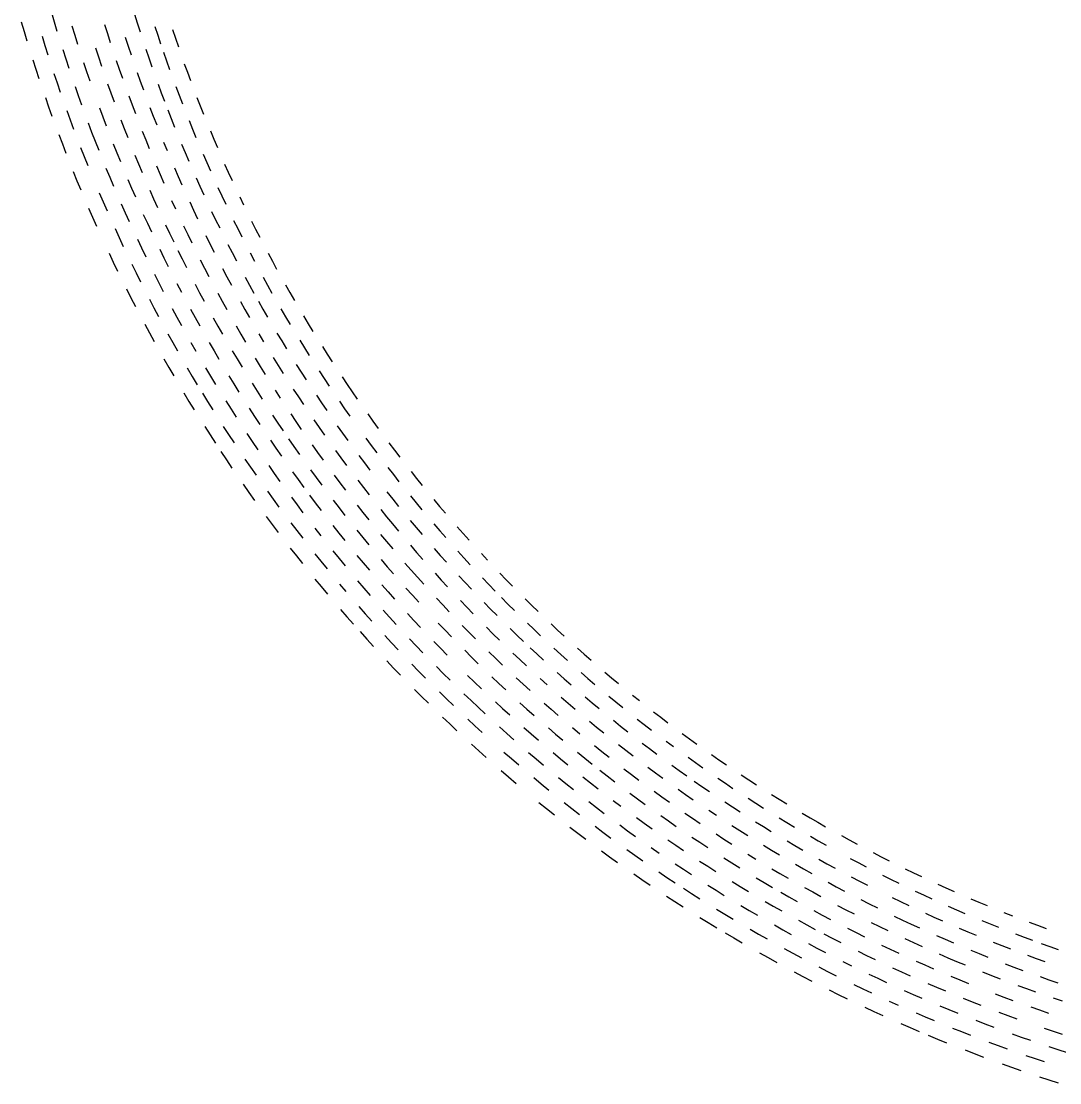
# Model space of a CAD drawing. Header units: metres. Extents: x -298 to 300, y -298 to 299.
# Drawn here: x -286.5 to -90, y -283.9 to -83.1 of the extents above; entities that cross this region are included whole.
import ezdxf

# ---------------------------------------------------------------- set-up
doc = ezdxf.new("R2010")
doc.units = ezdxf.units.M

msp = doc.modelspace()

# ---------------------------------------------------------------- linework, layer by layer
for p, q in [((-280.80096, -81.45344, -692.8203), (-280.28073, -83.21525, -692.8203)), ((-265.0821, -81.79078, -692.8203), (-264.5601, -83.453804, -692.8203)), ((-286.5114, -83.23756, -692.8203), (-285.97986, -85.03535, -692.8203)), ((-280.28073, -83.21525, -692.8203), (-279.7494, -84.97401, -692.8203)), ((-276.91962, -83.999794, -692.8203), (-276.38348, -85.73713, -692.8203)), ((-270.73422, -83.75965, -692.8203), (-270.1997, -85.45814, -692.8203)), ((-264.5601, -83.453804, -692.8203), (-264.02765, -85.11347, -692.8203)), ((-261.21307, -84.09681, -692.8203), (-260.67664, -85.73542, -692.8203)), ((-285.97986, -85.03535, -692.8203), (-285.43698, -86.82975, -692.8203)), ((-282.57852, -85.95011, -692.8203), (-282.03003, -87.72297, -692.8203)), ((-276.38348, -85.73713, -692.8203), (-275.83646, -87.47108, -692.8203)), ((-270.1997, -85.45814, -692.8203), (-269.65457, -87.153206, -692.8203)), ((-266.84146, -86.13224, -692.8203), (-266.29214, -87.80619, -692.8203)), ((-260.67664, -85.73542, -692.8203), (-260.12994, -87.37061, -692.8203)), ((-257.86777, -84.703255, -692.8203), (-257.32764, -86.32081, -692.8203)), ((-257.32764, -86.32081, -692.8203), (-256.7773, -87.934944, -692.8203)), ((-282.03003, -87.72297, -692.8203), (-281.4704, -89.49232, -692.8203)), ((-272.46692, -88.17628, -692.8203), (-271.90463, -89.885506, -692.8203)), ((-266.29214, -87.80619, -692.8203), (-265.73233, -89.4766, -692.8203)), ((-278.65375, -88.48075, -692.8203), (-278.08945, -90.22886, -692.8203)), ((-278.08945, -90.22886, -692.8203), (-277.51416, -91.973366, -692.8203)), ((-271.90463, -89.885506, -692.8203), (-271.33167, -91.59113, -692.8203)), ((-262.93152, -88.422554, -692.8203), (-262.3679, -90.071815, -692.8203)), ((-262.3679, -90.071815, -692.8203), (-261.79395, -91.71754, -692.8203)), ((-259.573, -89.00233, -692.8203), (-259.0058, -90.63047, -692.8203)), ((-284.31747, -90.40809, -692.8203), (-283.7409, -92.19187, -692.8203)), ((-283.7409, -92.19187, -692.8203), (-283.15314, -93.97199, -692.8203)), ((-274.70978, -90.92835, -692.8203), (-274.1302, -92.65162, -692.8203)), ((-268.53238, -90.532814, -692.8203), (-267.95538, -92.21723, -692.8203)), ((-267.95538, -92.21723, -692.8203), (-267.36783, -93.89799, -692.8203)), ((-259.0058, -90.63047, -692.8203), (-258.4284, -92.25501, -692.8203)), ((-255.64638, -91.152596, -692.8203), (-255.06575, -92.75599, -692.8203)), ((-280.31787, -93.02024, -692.8203), (-279.725, -94.778694, -692.8203)), ((-274.1302, -92.65162, -692.8203), (-273.5398, -94.37116, -692.8203)), ((-264.5813, -92.80668, -692.8203), (-263.9901, -94.466225, -692.8203)), ((-255.06575, -92.75599, -692.8203), (-254.47511, -94.35572, -692.8203)), ((-279.725, -94.778694, -692.8203), (-279.12115, -96.53333, -692.8203)), ((-276.3308, -95.45133, -692.8203), (-275.72275, -97.18464, -692.8203)), ((-270.1536, -94.9914, -692.8203), (-269.54858, -96.68592, -692.8203)), ((-263.9901, -94.466225, -692.8203), (-263.38852, -96.12199, -692.8203)), ((-260.61505, -94.99787, -692.8203), (-260.0102, -96.63239, -692.8203)), ((-257.24307, -95.49299, -692.8203), (-256.63516, -97.10633, -692.8203)), ((-281.94412, -97.52088, -692.8203), (-281.32294, -99.28956, -692.8203)), ((-275.72275, -97.18464, -692.8203), (-275.10385, -98.91407, -692.8203)), ((-269.54858, -96.68592, -692.8203), (-268.93292, -98.37653, -692.8203)), ((-266.16113, -97.24821, -692.8203), (-265.54202, -98.91752, -692.8203)), ((-260.0102, -96.63239, -692.8203), (-259.39508, -98.26307, -692.8203)), ((-256.63516, -97.10633, -692.8203), (-256.01715, -98.71577, -692.8203)), ((-253.26369, -97.54377, -692.8203), (-252.64302, -99.13203, -692.8203)), ((-281.32294, -99.28956, -692.8203), (-280.69064, -101.05427, -692.8203)), ((-277.88037, -100.031075, -692.8203), (-277.24356, -101.773964, -692.8203)), ((-271.70392, -99.506996, -692.8203), (-271.07053, -101.2111, -692.8203)), ((-265.54202, -98.91752, -692.8203), (-264.91245, -100.582924, -692.8203)), ((-262.1542, -99.42194, -692.8203), (-261.5215, -101.06602, -692.8203)), ((-258.76978, -99.88984, -692.8203), (-258.13422, -101.51264, -692.8203)), ((-252.64302, -99.13203, -692.8203), (-252.01234, -100.71632, -692.8203)), ((-277.24356, -101.773964, -692.8203), (-276.5958, -103.512825, -692.8203)), ((-273.83353, -102.36103, -692.8203), (-273.18216, -104.07844, -692.8203)), ((-271.07053, -101.2111, -692.8203), (-270.42642, -102.91117, -692.8203)), ((-267.66986, -101.74598, -692.8203), (-267.0225, -103.42466, -692.8203)), ((-261.5215, -101.06602, -692.8203), (-260.87854, -102.70606, -692.8203)), ((-258.13422, -101.51264, -692.8203), (-257.4885, -103.131355, -692.8203)), ((-254.75087, -101.9228, -692.8203), (-254.10268, -103.52027, -692.8203)), ((-273.18216, -104.07844, -692.8203), (-272.52002, -105.791725, -692.8203)), ((-267.0225, -103.42466, -692.8203), (-266.36456, -105.09925, -692.8203)), ((-263.62198, -103.90162, -692.8203), (-262.96115, -105.554756, -692.8203)), ((-254.10268, -103.52027, -692.8203), (-253.44441, -105.113594, -692.8203)), ((-250.72127, -103.87281, -692.8203), (-250.0609, -105.44489, -692.8203)), ((-279.39288, -104.57154, -692.8203), (-278.72745, -106.32398, -692.8203)), ((-278.72745, -106.32398, -692.8203), (-278.05103, -108.07215, -692.8203)), ((-272.52002, -105.791725, -692.8203), (-271.84714, -107.50077, -692.8203)), ((-269.1063, -106.29896, -692.8203), (-268.43027, -107.98655, -692.8203)), ((-262.96115, -105.554756, -692.8203), (-262.28995, -107.20374, -692.8203)), ((-259.56174, -105.97382, -692.8203), (-258.888, -107.60142, -692.8203)), ((-256.16666, -106.35648, -692.8203), (-255.49059, -107.962715, -692.8203)), ((-250.0609, -105.44489, -692.8203), (-249.39067, -107.012764, -692.8203)), ((-275.2676, -106.97813, -692.8203), (-274.58722, -108.704414, -692.8203)), ((-268.43027, -107.98655, -692.8203), (-267.74368, -109.66981, -692.8203)), ((-255.49059, -107.962715, -692.8203), (-254.80443, -109.564644, -692.8203)), ((-252.098, -108.28767, -692.8203), (-251.40987, -109.86826, -692.8203)), ((-274.58722, -108.704414, -692.8203), (-273.896, -110.4264, -692.8203)), ((-265.01727, -108.43574, -692.8203), (-264.32794, -110.09754, -692.8203)), ((-264.32794, -110.09754, -692.8203), (-263.6282, -111.75498, -692.8203)), ((-251.40987, -109.86826, -692.8203), (-250.71187, -111.444496, -692.8203)), ((-248.02074, -110.13566, -692.8203), (-247.32109, -111.69059, -692.8203)), ((-276.66537, -111.55558, -692.8203), (-275.95615, -113.29066, -692.8203)), ((-270.4692, -110.90598, -692.8203), (-269.76425, -112.602, -692.8203)), ((-260.91656, -110.48884, -692.8203), (-260.21445, -112.124794, -692.8203)), ((-260.21445, -112.124794, -692.8203), (-259.50204, -113.756325, -692.8203)), ((-257.5099, -110.8437, -692.8203), (-256.8056, -112.45823, -692.8203)), ((-247.32109, -111.69059, -692.8203), (-246.61171, -113.241035, -692.8203)), ((-275.95615, -113.29066, -692.8203), (-275.23602, -115.02122, -692.8203)), ((-269.76425, -112.602, -692.8203), (-269.04868, -114.293526, -692.8203)), ((-266.3389, -113.02323, -692.8203), (-265.62073, -114.693214, -692.8203)), ((-256.8056, -112.45823, -692.8203), (-256.0912, -114.068306, -692.8203)), ((-253.402, -112.75538, -692.8203), (-252.6858, -114.34406, -692.8203)), ((-252.6858, -114.34406, -692.8203), (-251.95964, -115.92817, -692.8203)), ((-271.75763, -115.56565, -692.8203), (-271.02338, -117.26963, -692.8203)), ((-265.62073, -114.693214, -692.8203), (-264.8921, -116.35865, -692.8203)), ((-262.19757, -115.056465, -692.8203), (-261.4667, -116.700356, -692.8203)), ((-249.28618, -114.583595, -692.8203), (-248.55858, -116.14634, -692.8203)), ((-248.55858, -116.14634, -692.8203), (-247.82118, -117.704475, -692.8203)), ((-245.1638, -116.32844, -692.8203), (-244.42537, -117.86518, -692.8203)), ((-271.02338, -117.26963, -692.8203), (-270.27847, -118.96894, -692.8203)), ((-267.5857, -117.66291, -692.8203), (-266.83838, -119.34058, -692.8203)), ((-261.4667, -116.700356, -692.8203), (-260.72556, -118.33961, -692.8203)), ((-258.0466, -117.005684, -692.8203), (-257.30362, -118.62345, -692.8203)), ((-254.63213, -117.27479, -692.8203), (-253.88753, -118.87107, -692.8203)), ((-273.7633, -118.468575, -692.8203), (-273.01074, -120.18522, -692.8203)), ((-273.01074, -120.18522, -692.8203), (-272.2474, -121.89707, -692.8203)), ((-266.83838, -119.34058, -692.8203), (-266.08054, -121.01356, -692.8203)), ((-263.40353, -119.675545, -692.8203), (-262.64368, -121.32691, -692.8203)), ((-253.88753, -118.87107, -692.8203), (-253.13289, -120.46262, -692.8203)), ((-250.47755, -119.08253, -692.8203), (-249.7217, -120.652626, -692.8203)), ((-268.75668, -122.35334, -692.8203), (-267.9799, -124.038246, -692.8203)), ((-262.64368, -121.32691, -692.8203), (-261.87344, -122.97343, -692.8203)), ((-259.21246, -121.60395, -692.8203), (-258.44058, -123.22889, -692.8203)), ((-255.78725, -121.844734, -692.8203), (-255.01393, -123.44813, -692.8203)), ((-249.7217, -120.652626, -692.8203), (-248.95595, -122.21793, -692.8203)), ((-246.31715, -120.80659, -692.8203), (-245.55055, -122.3505, -692.8203)), ((-245.55055, -122.3505, -692.8203), (-244.77425, -123.889534, -692.8203)), ((-242.91957, -120.92463, -692.8203), (-242.1523, -122.44715, -692.8203)), ((-242.1523, -122.44715, -692.8203), (-241.37547, -123.96482, -692.8203)), ((-267.9799, -124.038246, -692.8203), (-267.19254, -125.71827, -692.8203)), ((-264.53342, -124.34495, -692.8203), (-263.7442, -126.00327, -692.8203)), ((-258.44058, -123.22889, -692.8203), (-257.6585, -124.848946, -692.8203)), ((-255.01393, -123.44813, -692.8203), (-254.23055, -125.04664, -692.8203)), ((-251.59377, -123.631294, -692.8203), (-250.80934, -125.20826, -692.8203)), ((-263.7442, -126.00327, -692.8203), (-262.9446, -127.65656, -692.8203)), ((-260.30206, -126.25175, -692.8203), (-259.50098, -127.88343, -692.8203)), ((-256.86627, -126.464, -692.8203), (-256.06393, -128.07408, -692.8203)), ((-250.80934, -125.20826, -692.8203), (-250.015, -126.78028, -692.8203)), ((-247.39516, -125.3339, -692.8203), (-246.60011, -126.88444, -692.8203)), ((-269.89313, -127.0033, -692.8203), (-269.08704, -128.69539, -692.8203)), ((-259.50098, -127.88343, -692.8203), (-258.68967, -129.51003, -692.8203)), ((-256.06393, -128.07408, -692.8203), (-255.25148, -129.67903, -692.8203)), ((-252.6338, -128.22865, -692.8203), (-251.82045, -129.81209, -692.8203)), ((-246.60011, -126.88444, -692.8203), (-245.79533, -128.42995, -692.8203)), ((-243.19276, -126.95277, -692.8203), (-242.38768, -128.47685, -692.8203)), ((-239.79335, -126.9853, -692.8203), (-238.98811, -128.48802, -692.8203)), ((-238.98811, -128.48802, -692.8203), (-238.17345, -129.98561, -692.8203)), ((-269.08704, -128.69539, -692.8203), (-268.27036, -130.38234, -692.8203)), ((-265.58624, -129.06319, -692.8203), (-264.76736, -130.72798, -692.8203)), ((-251.82045, -129.81209, -692.8203), (-250.99718, -131.3903, -692.8203)), ((-248.3968, -129.90913, -692.8203), (-247.57301, -131.46584, -692.8203)), ((-264.76736, -130.72798, -692.8203), (-263.93808, -132.38762, -692.8203)), ((-261.31433, -130.94795, -692.8203), (-260.48373, -132.58583, -692.8203)), ((-247.57301, -131.46584, -692.8203), (-246.73946, -133.01735, -692.8203)), ((-244.15678, -131.5056, -692.8203), (-243.32307, -133.0356, -692.8203)), ((-240.7488, -131.50963, -692.8203), (-239.91512, -133.0182, -692.8203)), ((-266.6053, -133.74062, -692.8203), (-265.75696, -135.41182, -692.8203)), ((-260.48373, -132.58583, -692.8203), (-259.64285, -134.21846, -692.8203)), ((-257.03647, -132.74767, -692.8203), (-256.19464, -134.35863, -692.8203)), ((-253.59648, -132.87349, -692.8203), (-252.75392, -134.46278, -692.8203)), ((-252.75392, -134.46278, -692.8203), (-251.90147, -136.04677, -692.8203)), ((-243.32307, -133.0356, -692.8203), (-242.47975, -134.56032, -692.8203)), ((-239.91512, -133.0182, -692.8203), (-239.07204, -134.5215, -692.8203)), ((-236.516, -132.96529, -692.8203), (-235.6733, -134.44722, -692.8203)), ((-235.6733, -134.44722, -692.8203), (-234.82127, -135.92378, -692.8203)), ((-265.75696, -135.41182, -692.8203), (-264.8982, -137.07765, -692.8203)), ((-262.24832, -135.691, -692.8203), (-261.3879, -137.33461, -692.8203)), ((-249.32103, -134.53108, -692.8203), (-248.46819, -136.09346, -692.8203)), ((-248.46819, -136.09346, -692.8203), (-247.60555, -137.65047, -692.8203)), ((-245.04323, -136.10442, -692.8203), (-244.18062, -137.63988, -692.8203)), ((-241.62688, -136.07973, -692.8203), (-240.76448, -137.5937, -692.8203)), ((-261.3879, -137.33461, -692.8203), (-260.5172, -138.97282, -692.8203)), ((-257.93048, -137.46767, -692.8203), (-257.059, -139.08412, -692.8203)), ((-254.48079, -137.56447, -692.8203), (-253.60881, -139.1592, -692.8203)), ((-244.18062, -137.63988, -692.8203), (-243.30836, -139.16988, -692.8203)), ((-240.76448, -137.5937, -692.8203), (-239.89262, -139.10219, -692.8203)), ((-237.35753, -137.51204, -692.8203), (-236.48625, -138.99913, -692.8203)), ((-263.14932, -140.39293, -692.8203), (-262.25928, -142.04222, -692.8203)), ((-257.059, -139.08412, -692.8203), (-256.17743, -140.69502, -692.8203)), ((-253.60881, -139.1592, -692.8203), (-252.72682, -140.74843, -692.8203)), ((-250.16676, -139.19847, -692.8203), (-249.28462, -140.76607, -692.8203)), ((-236.48625, -138.99913, -692.8203), (-235.60567, -140.4807, -692.8203)), ((-233.08955, -138.86073, -692.8203), (-232.20992, -140.32094, -692.8203)), ((-232.20992, -140.32094, -692.8203), (-231.32112, -141.77559, -692.8203)), ((-262.25928, -142.04222, -692.8203), (-261.35895, -143.68587, -692.8203)), ((-258.74506, -142.23256, -692.8203), (-257.84366, -143.85399, -692.8203)), ((-249.28462, -140.76607, -692.8203), (-248.39262, -142.32802, -692.8203)), ((-245.85109, -140.748, -692.8203), (-244.9593, -142.28838, -692.8203)), ((-244.9593, -142.28838, -692.8203), (-244.05785, -143.82314, -692.8203)), ((-241.53517, -142.21321, -692.8203), (-240.6343, -143.72646, -692.8203)), ((-238.12056, -142.10262, -692.8203), (-237.22044, -143.59438, -692.8203)), ((-257.84366, -143.85399, -692.8203), (-256.9321, -145.46971, -692.8203)), ((-254.38399, -143.90004, -692.8203), (-253.47224, -145.494, -692.8203)), ((-250.933, -143.91005, -692.8203), (-250.02126, -145.48233, -692.8203)), ((-237.22044, -143.59438, -692.8203), (-236.31099, -145.08044, -692.8203)), ((-233.81667, -143.42708, -692.8203), (-232.90831, -144.89174, -692.8203)), ((-250.02126, -145.48233, -692.8203), (-249.09966, -147.04881, -692.8203)), ((-246.57936, -145.43501, -692.8203), (-245.6581, -146.97987, -692.8203)), ((-232.90831, -144.89174, -692.8203), (-231.9908, -146.35065, -692.8203)), ((-229.51619, -144.66795, -692.8203), (-228.60017, -146.10555, -692.8203)), ((-228.60017, -146.10555, -692.8203), (-227.67513, -147.53734, -692.8203)), ((-259.52737, -146.95601, -692.8203), (-258.59625, -148.58237, -692.8203)), ((-245.6581, -146.97987, -692.8203), (-244.72719, -148.51889, -692.8203)), ((-242.22615, -146.87547, -692.8203), (-241.29597, -148.39291, -692.8203)), ((-241.29597, -148.39291, -692.8203), (-240.35631, -149.90446, -692.8203)), ((-238.8041, -146.73573, -692.8203), (-237.8749, -148.23166, -692.8203)), ((-237.8749, -148.23166, -692.8203), (-236.9363, -149.7217, -692.8203)), ((-234.46419, -148.03523, -692.8203), (-233.52687, -149.50383, -692.8203)), ((-258.59625, -148.58237, -692.8203), (-257.65494, -150.2028, -692.8203)), ((-255.07866, -148.68378, -692.8203), (-254.13686, -150.28197, -692.8203)), ((-254.13686, -150.28197, -692.8203), (-253.18501, -151.8742, -692.8203)), ((-251.61879, -148.66455, -692.8203), (-250.67714, -150.24101, -692.8203)), ((-250.67714, -150.24101, -692.8203), (-249.72566, -151.8115, -692.8203)), ((-247.22707, -150.16423, -692.8203), (-246.27611, -151.71304, -692.8203)), ((-233.52687, -149.50383, -692.8203), (-232.5804, -150.9665, -692.8203)), ((-230.12843, -149.25099, -692.8203), (-229.18361, -150.6923, -692.8203)), ((-225.79823, -150.38332, -692.8203), (-224.84639, -151.79736, -692.8203)), ((-246.27611, -151.71304, -692.8203), (-245.31544, -153.25581, -692.8203)), ((-242.8365, -151.5792, -692.8203), (-241.87679, -153.10036, -692.8203)), ((-229.18361, -150.6923, -692.8203), (-228.22975, -152.12764, -692.8203)), ((-224.84639, -151.79736, -692.8203), (-223.8857, -153.2054, -692.8203)), ((-255.74184, -153.42575, -692.8203), (-254.77019, -155.02812, -692.8203)), ((-252.22322, -153.46043, -692.8203), (-251.25148, -155.04054, -692.8203)), ((-241.87679, -153.10036, -692.8203), (-240.90755, -154.61543, -692.8203)), ((-238.44856, -152.90968, -692.8203), (-237.4806, -154.40321, -692.8203)), ((-235.03114, -152.68393, -692.8203), (-234.06465, -154.15598, -692.8203)), ((-234.06465, -154.15598, -692.8203), (-233.08894, -155.62192, -692.8203)), ((-230.65999, -153.87384, -692.8203), (-229.68617, -155.31837, -692.8203)), ((-223.8857, -153.2054, -692.8203), (-222.91621, -154.60736, -692.8203)), ((-254.77019, -155.02812, -692.8203), (-253.78847, -156.62433, -692.8203)), ((-251.25148, -155.04054, -692.8203), (-250.26982, -156.61452, -692.8203)), ((-247.7932, -154.93433, -692.8203), (-246.8123, -156.48657, -692.8203)), ((-246.8123, -156.48657, -692.8203), (-245.82167, -158.03258, -692.8203)), ((-243.36525, -156.32306, -692.8203), (-242.37575, -157.84743, -692.8203)), ((-229.68617, -155.31837, -692.8203), (-228.70326, -156.75674, -692.8203)), ((-226.29515, -154.98015, -692.8203), (-225.31447, -156.39722, -692.8203)), ((-225.31447, -156.39722, -692.8203), (-224.3249, -157.80804, -692.8203)), ((-242.37575, -157.84743, -692.8203), (-241.37666, -159.36551, -692.8203)), ((-238.94063, -157.62712, -692.8203), (-237.94301, -159.12363, -692.8203)), ((-235.51662, -157.37184, -692.8203), (-234.5207, -158.84682, -692.8203)), ((-231.11006, -158.53519, -692.8203), (-230.10695, -159.98242, -692.8203)), ((-220.95094, -157.3928, -692.8203), (-219.95525, -158.7762, -692.8203)), ((-251.79506, -159.79803, -692.8203), (-250.78346, -161.37543, -692.8203)), ((-248.27702, -159.74374, -692.8203), (-247.26591, -161.2989, -692.8203)), ((-237.94301, -159.12363, -692.8203), (-236.93605, -160.6138, -692.8203)), ((-234.5207, -158.84682, -692.8203), (-233.51558, -160.31549, -692.8203)), ((-230.10695, -159.98242, -692.8203), (-229.09477, -161.42331, -692.8203)), ((-226.71053, -159.61478, -692.8203), (-225.7007, -161.03432, -692.8203)), ((-219.95525, -158.7762, -692.8203), (-218.95088, -160.15329, -692.8203)), ((-250.78346, -161.37543, -692.8203), (-249.76198, -162.94641, -692.8203)), ((-247.26591, -161.2989, -692.8203), (-246.24507, -162.84764, -692.8203)), ((-243.81142, -161.10574, -692.8203), (-242.79189, -162.63278, -692.8203)), ((-239.35005, -162.38264, -692.8203), (-238.32259, -163.8816, -692.8203)), ((-235.91975, -162.09763, -692.8203), (-234.89412, -163.57501, -692.8203)), ((-225.7007, -161.03432, -692.8203), (-224.68202, -162.44748, -692.8203)), ((-221.30336, -162.00284, -692.8203), (-220.2787, -163.3883, -692.8203)), ((-248.73067, -164.51091, -692.8203), (-247.68956, -166.0689, -692.8203)), ((-242.79189, -162.63278, -692.8203), (-241.76277, -164.15335, -692.8203)), ((-238.32259, -163.8816, -692.8203), (-237.28572, -165.37405, -692.8203)), ((-234.89412, -163.57501, -692.8203), (-233.8593, -165.0459, -692.8203)), ((-231.4777, -163.23369, -692.8203), (-230.44508, -164.68312, -692.8203)), ((-227.04338, -164.28584, -692.8203), (-226.00429, -165.70734, -692.8203)), ((-220.2787, -163.3883, -692.8203), (-219.24538, -164.7673, -692.8203)), ((-216.9163, -162.88837, -692.8203), (-215.88618, -164.24623, -692.8203)), ((-215.88618, -164.24623, -692.8203), (-214.84755, -165.5976, -692.8203)), ((-247.68956, -166.0689, -692.8203), (-246.63866, -167.62029, -692.8203)), ((-244.17433, -165.92569, -692.8203), (-243.12453, -167.45486, -692.8203)), ((-230.44508, -164.68312, -692.8203), (-229.4034, -166.126, -692.8203)), ((-226.00429, -165.70734, -692.8203), (-224.95625, -167.12228, -692.8203)), ((-222.61818, -165.25441, -692.8203), (-221.57307, -166.64806, -692.8203)), ((-243.12453, -167.45486, -692.8203), (-242.06514, -168.9774, -692.8203)), ((-239.67604, -167.17491, -692.8203), (-238.61845, -168.6758, -692.8203)), ((-235.18404, -168.33919, -692.8203), (-234.11928, -169.81178, -692.8203)), ((-231.76204, -167.96799, -692.8203), (-230.69966, -169.41908, -692.8203)), ((-221.57307, -166.64806, -692.8203), (-220.51924, -168.03511, -692.8203)), ((-217.15285, -167.50566, -692.8203), (-216.09377, -168.86488, -692.8203)), ((-212.74501, -168.28055, -692.8203), (-211.68114, -169.61205, -692.8203)), ((-238.61845, -168.6758, -692.8203), (-237.55153, -170.16997, -692.8203)), ((-234.11928, -169.81178, -692.8203), (-233.0453, -171.27765, -692.8203)), ((-230.69966, -169.41908, -692.8203), (-229.62825, -170.86343, -692.8203)), ((-227.29292, -168.99196, -692.8203), (-226.22426, -170.41492, -692.8203)), ((-226.22426, -170.41492, -692.8203), (-225.14668, -171.83112, -692.8203)), ((-222.83366, -169.93224, -692.8203), (-221.75917, -171.32712, -692.8203)), ((-216.09377, -168.86488, -692.8203), (-215.02614, -170.21744, -692.8203)), ((-211.68114, -169.61205, -692.8203), (-210.60896, -170.93681, -692.8203)), ((-244.50783, -170.70308, -692.8203), (-243.4279, -172.23434, -692.8203)), ((-243.4279, -172.23434, -692.8203), (-242.33842, -173.75879, -692.8203)), ((-239.91777, -172.00232, -692.8203), (-238.82991, -173.50458, -692.8203)), ((-221.75917, -171.32712, -692.8203), (-220.67598, -172.71521, -692.8203)), ((-217.30586, -172.15607, -692.8203), (-216.21754, -173.51616, -692.8203)), ((-238.82991, -173.50458, -692.8203), (-237.73262, -174.99995, -692.8203)), ((-235.38957, -173.138, -692.8203), (-234.2947, -174.61176, -692.8203)), ((-234.2947, -174.61176, -692.8203), (-233.19057, -176.0786, -692.8203)), ((-231.96214, -172.73671, -692.8203), (-230.86986, -174.18892, -692.8203)), ((-230.86986, -174.18892, -692.8203), (-229.76845, -175.63423, -692.8203)), ((-227.45827, -173.7318, -692.8203), (-226.35985, -175.15565, -692.8203)), ((-222.96498, -174.64304, -692.8203), (-221.86092, -176.03862, -692.8203)), ((-216.21754, -173.51616, -692.8203), (-215.12074, -174.86935, -692.8203)), ((-212.86555, -172.9022, -692.8203), (-211.77269, -174.23434, -692.8203)), ((-211.77269, -174.23434, -692.8203), (-210.67146, -175.55957, -692.8203)), ((-208.43974, -173.56598, -692.8203), (-207.34279, -174.87027, -692.8203)), ((-226.35985, -175.15565, -692.8203), (-225.25252, -176.57257, -692.8203)), ((-221.86092, -176.03862, -692.8203), (-220.74812, -177.42723, -692.8203)), ((-218.48357, -175.47083, -692.8203), (-217.3744, -176.83821, -692.8203)), ((-207.34279, -174.87027, -692.8203), (-206.23769, -176.16762, -692.8203)), ((-240.13084, -176.78693, -692.8203), (-239.01283, -178.29051, -692.8203)), ((-239.01283, -178.29051, -692.8203), (-237.88545, -179.78703, -692.8203)), ((-235.51003, -177.96983, -692.8203), (-234.38481, -179.44421, -692.8203)), ((-227.53862, -178.5039, -692.8203), (-226.41023, -179.92816, -692.8203)), ((-217.3744, -176.83821, -692.8203), (-216.25673, -178.1986, -692.8203)), ((-216.25673, -178.1986, -692.8203), (-215.13051, -179.55193, -692.8203)), ((-212.90175, -177.55489, -692.8203), (-211.77968, -178.88713, -692.8203)), ((-208.44423, -178.1891, -692.8203), (-207.31825, -179.49329, -692.8203)), ((-234.38481, -179.44421, -692.8203), (-233.25038, -180.9115, -692.8203)), ((-230.95482, -178.99127, -692.8203), (-229.82329, -180.43698, -692.8203)), ((-226.41023, -179.92816, -692.8203), (-225.2729, -181.34526, -692.8203)), ((-223.01125, -179.38539, -692.8203), (-221.87743, -180.78113, -692.8203)), ((-218.49654, -180.1833, -692.8203), (-217.3578, -181.55064, -692.8203)), ((-211.77968, -178.88713, -692.8203), (-210.64925, -180.21227, -692.8203)), ((-207.31825, -179.49329, -692.8203), (-206.18416, -180.79037, -692.8203)), ((-204.00319, -178.74133, -692.8203), (-202.87389, -180.01758, -692.8203)), ((-202.87389, -180.01758, -692.8203), (-201.73659, -181.2867, -692.8203)), ((-221.87743, -180.78113, -692.8203), (-220.73488, -182.16974, -692.8203)), ((-217.3578, -181.55064, -692.8203), (-216.21053, -182.91081, -692.8203)), ((-212.85274, -182.23715, -692.8203), (-211.70125, -183.56895, -692.8203)), ((-235.60255, -182.7586, -692.8203), (-234.44719, -184.23357, -692.8203)), ((-234.44719, -184.23357, -692.8203), (-233.28258, -185.70122, -692.8203)), ((-230.95393, -183.82448, -692.8203), (-229.79207, -185.27007, -692.8203)), ((-227.53313, -183.30692, -692.8203), (-226.37459, -184.73099, -692.8203)), ((-222.97173, -184.15788, -692.8203), (-221.80794, -185.55327, -692.8203)), ((-211.70125, -183.56895, -692.8203), (-210.54146, -184.8935, -692.8203)), ((-208.36357, -182.8411, -692.8203), (-207.20839, -184.14465, -692.8203)), ((-207.20839, -184.14465, -692.8203), (-206.04509, -185.44093, -692.8203)), ((-203.89162, -183.36299, -692.8203), (-202.73329, -184.63843, -692.8203)), ((-202.73329, -184.63843, -692.8203), (-201.56697, -185.90652, -692.8203)), ((-199.43822, -183.80334, -692.8203), (-198.27724, -185.05077, -692.8203)), ((-229.79207, -185.27007, -692.8203), (-228.62114, -186.7083, -692.8203)), ((-226.37459, -184.73099, -692.8203), (-225.2071, -186.14777, -692.8203)), ((-221.80794, -185.55327, -692.8203), (-220.63545, -186.94131, -692.8203)), ((-218.42372, -184.92522, -692.8203), (-217.25526, -186.29198, -692.8203)), ((-217.25526, -186.29198, -692.8203), (-216.0782, -187.65137, -692.8203)), ((-213.89049, -185.60931, -692.8203), (-212.71782, -186.94757, -692.8203)), ((-230.9258, -188.61438, -692.8203), (-229.73378, -190.05978, -692.8203)), ((-212.71782, -186.94757, -692.8203), (-211.53676, -188.2784, -692.8203)), ((-211.53676, -188.2784, -692.8203), (-210.34743, -189.60179, -692.8203)), ((-208.19704, -187.52052, -692.8203), (-207.01247, -188.82292, -692.8203)), ((-203.69417, -188.01138, -692.8203), (-202.50667, -189.28545, -692.8203)), ((-199.21065, -188.42062, -692.8203), (-198.02068, -189.6665, -692.8203)), ((-195.9319, -187.52354, -692.8203), (-194.74767, -188.74883, -692.8203)), ((-229.73378, -190.05978, -692.8203), (-228.53273, -191.49763, -692.8203)), ((-226.25233, -189.56253, -692.8203), (-225.05452, -190.97841, -692.8203)), ((-222.84566, -188.95912, -692.8203), (-221.65175, -190.35358, -692.8203)), ((-221.65175, -190.35358, -692.8203), (-220.44911, -191.74051, -692.8203)), ((-218.26442, -189.6951, -692.8203), (-217.066, -191.06075, -692.8203)), ((-213.69868, -190.34778, -692.8203), (-212.49626, -191.68471, -692.8203)), ((-207.01247, -188.82292, -692.8203), (-205.81981, -190.11784, -692.8203)), ((-202.50667, -189.28545, -692.8203), (-201.31123, -190.55202, -692.8203)), ((-198.02068, -189.6665, -692.8203), (-196.82292, -190.90485, -692.8203)), ((-194.74767, -188.74883, -692.8203), (-193.55574, -189.96661, -692.8203)), ((-217.066, -191.06075, -692.8203), (-215.85902, -192.41882, -692.8203)), ((-212.49626, -191.68471, -692.8203), (-211.28548, -193.01404, -692.8203)), ((-207.9439, -192.22597, -692.8203), (-206.72981, -193.52664, -692.8203)), ((-203.41023, -192.68503, -692.8203), (-202.19337, -193.9572, -692.8203)), ((-195.61745, -192.13564, -692.8203), (-194.40425, -193.35881, -692.8203)), ((-191.14915, -192.37958, -692.8203), (-189.93456, -193.57466, -692.8203)), ((-226.10359, -194.35054, -692.8203), (-224.87569, -195.76546, -692.8203)), ((-222.63243, -193.7874, -692.8203), (-221.40822, -195.1804, -692.8203)), ((-218.01784, -194.49153, -692.8203), (-216.78929, -195.85551, -692.8203)), ((-206.72981, -193.52664, -692.8203), (-205.50764, -194.81967, -692.8203)), ((-202.19337, -193.9572, -692.8203), (-200.96858, -195.22168, -692.8203)), ((-198.89656, -193.06245, -692.8203), (-197.67747, -194.30624, -692.8203)), ((-197.67747, -194.30624, -692.8203), (-196.4506, -195.54231, -692.8203)), ((-194.40425, -193.35881, -692.8203), (-193.1834, -194.57433, -692.8203)), ((-189.93456, -193.57466, -692.8203), (-188.71248, -194.76205, -692.8203)), ((-224.87569, -195.76546, -692.8203), (-223.63887, -197.17264, -692.8203)), ((-221.40822, -195.1804, -692.8203), (-220.17531, -196.56569, -692.8203)), ((-216.78929, -195.85551, -692.8203), (-215.55223, -197.21172, -692.8203)), ((-213.41963, -195.11205, -692.8203), (-212.18733, -196.4471, -692.8203)), ((-212.18733, -196.4471, -692.8203), (-210.94667, -197.77437, -692.8203)), ((-222.39326, -198.57199, -692.8203), (-221.13893, -199.96349, -692.8203)), ((-207.60347, -196.95592, -692.8203), (-206.35973, -198.25435, -692.8203)), ((-206.35973, -198.25435, -692.8203), (-205.10786, -199.5449, -692.8203)), ((-203.03902, -197.3825, -692.8203), (-201.79274, -198.65222, -692.8203)), ((-201.79274, -198.65222, -692.8203), (-200.53847, -199.91406, -692.8203)), ((-198.49538, -197.7274, -692.8203), (-197.247, -198.96855, -692.8203)), ((-193.97374, -197.99118, -692.8203), (-192.72383, -199.20389, -692.8203)), ((-190.71898, -196.98221, -692.8203), (-189.47548, -198.17447, -692.8203)), ((-189.47548, -198.17447, -692.8203), (-188.22456, -199.35887, -692.8203)), ((-186.24611, -197.1137, -692.8203), (-185.0019, -198.27783, -692.8203)), ((-185.0019, -198.27783, -692.8203), (-183.75044, -199.4341, -692.8203)), ((-221.13893, -199.96349, -692.8203), (-219.87587, -201.34705, -692.8203)), ((-217.68346, -199.31282, -692.8203), (-216.4247, -200.67456, -692.8203)), ((-216.4247, -200.67456, -692.8203), (-215.15736, -202.02837, -692.8203)), ((-213.05269, -199.90065, -692.8203), (-211.79033, -201.23328, -692.8203)), ((-208.4405, -200.40532, -692.8203), (-207.17506, -201.70894, -692.8203)), ((-197.247, -198.96855, -692.8203), (-195.99086, -200.2018, -692.8203)), ((-192.72383, -199.20389, -692.8203), (-191.46638, -200.40869, -692.8203)), ((-211.79033, -201.23328, -692.8203), (-210.51964, -202.55792, -692.8203)), ((-207.17506, -201.70894, -692.8203), (-205.9015, -203.00455, -692.8203)), ((-202.57997, -202.1023, -692.8203), (-201.30403, -203.369, -692.8203)), ((-198.00636, -202.41397, -692.8203), (-196.72859, -203.6519, -692.8203)), ((-193.45555, -202.64447, -692.8203), (-192.17647, -203.85379, -692.8203)), ((-190.20134, -201.60556, -692.8203), (-188.92885, -202.79446, -692.8203)), ((-185.70052, -201.70395, -692.8203), (-184.4275, -202.86453, -692.8203)), ((-181.22585, -201.7229, -692.8203), (-179.95284, -202.85535, -692.8203)), ((-217.32387, -204.0902, -692.8203), (-216.03499, -205.44966, -692.8203)), ((-212.5974, -204.71191, -692.8203), (-211.30482, -206.04153, -692.8203)), ((-201.30403, -203.369, -692.8203), (-200.02019, -204.62767, -692.8203)), ((-196.72859, -203.6519, -692.8203), (-195.44307, -204.88179, -692.8203)), ((-192.17647, -203.85379, -692.8203), (-190.88979, -205.05504, -692.8203)), ((-188.92885, -202.79446, -692.8203), (-187.64894, -203.97531, -692.8203)), ((-184.4275, -202.86453, -692.8203), (-183.1473, -204.01709, -692.8203)), ((-179.95284, -202.85535, -692.8203), (-178.67278, -203.97975, -692.8203)), ((-216.03499, -205.44966, -692.8203), (-214.73763, -206.80098, -692.8203)), ((-211.30482, -206.04153, -692.8203), (-210.00398, -207.363, -692.8203)), ((-207.95345, -205.18309, -692.8203), (-206.65804, -206.48352, -692.8203)), ((-206.65804, -206.48352, -692.8203), (-205.3545, -207.77574, -692.8203)), ((-185.06697, -206.31273, -692.8203), (-183.76509, -207.46922, -692.8203)), ((-180.5652, -206.29788, -692.8203), (-179.2635, -207.42607, -692.8203)), ((-176.0916, -206.2043, -692.8203), (-174.7906, -207.30435, -692.8203)), ((-202.03236, -206.84294, -692.8203), (-200.7267, -208.1061, -692.8203)), ((-200.7267, -208.1061, -692.8203), (-199.4131, -209.36101, -692.8203)), ((-197.42894, -207.12064, -692.8203), (-196.12163, -208.35483, -692.8203)), ((-196.12163, -208.35483, -692.8203), (-194.80663, -209.58076, -692.8203)), ((-192.84908, -207.31715, -692.8203), (-191.54063, -208.52254, -692.8203)), ((-191.54063, -208.52254, -692.8203), (-190.22469, -209.71968, -692.8203)), ((-188.29399, -207.43314, -692.8203), (-186.98497, -208.60988, -692.8203)), ((-183.76509, -207.46922, -692.8203), (-182.45595, -208.6175, -692.8203)), ((-179.2635, -207.42607, -692.8203), (-177.95476, -208.54602, -692.8203)), ((-174.7906, -207.30435, -692.8203), (-173.48274, -208.39618, -692.8203)), ((-212.11757, -209.47903, -692.8203), (-210.795, -210.80562, -692.8203)), ((-210.795, -210.80562, -692.8203), (-209.46413, -212.12387, -692.8203)), ((-207.37749, -209.98126, -692.8203), (-206.05196, -211.27795, -692.8203)), ((-202.72328, -210.33551, -692.8203), (-201.39565, -211.60292, -692.8203)), ((-175.3163, -210.76115, -692.8203), (-173.98674, -211.8562, -692.8203)), ((-170.84657, -210.55508, -692.8203), (-169.51839, -211.62204, -692.8203)), ((-206.05196, -211.27795, -692.8203), (-204.71837, -212.56625, -692.8203)), ((-201.39565, -211.60292, -692.8203), (-200.0601, -212.86195, -692.8203)), ((-196.76253, -211.8459, -692.8203), (-195.42555, -213.07578, -692.8203)), ((-192.15364, -212.00772, -692.8203), (-190.81581, -213.20862, -692.8203)), ((-187.57039, -212.08899, -692.8203), (-186.23213, -213.26108, -692.8203)), ((-184.34492, -210.93855, -692.8203), (-183.01399, -212.09038, -692.8203)), ((-183.01399, -212.09038, -692.8203), (-181.67586, -213.23383, -692.8203)), ((-179.81618, -210.8892, -692.8203), (-178.48567, -212.01256, -692.8203)), ((-178.48567, -212.01256, -692.8203), (-177.14815, -213.12752, -692.8203)), ((-173.98674, -211.8562, -692.8203), (-172.65031, -212.94289, -692.8203)), ((-206.77773, -214.73512, -692.8203), (-205.42229, -216.02802, -692.8203)), ((-200.0601, -212.86195, -692.8203), (-198.71669, -214.11253, -692.8203)), ((-195.42555, -213.07578, -692.8203), (-194.08095, -214.29724, -692.8203)), ((-190.81581, -213.20862, -692.8203), (-189.47047, -214.4011, -692.8203)), ((-186.23213, -213.26108, -692.8203), (-184.88658, -214.42471, -692.8203)), ((-166.84212, -213.7308, -692.8203), (-165.49413, -214.77249, -692.8203)), ((-165.49413, -214.77249, -692.8203), (-164.1396, -215.80571, -692.8203)), ((-205.42229, -216.02802, -692.8203), (-204.05873, -217.31235, -692.8203)), ((-202.02705, -215.1176, -692.8203), (-200.66942, -216.38051, -692.8203)), ((-200.66942, -216.38051, -692.8203), (-199.30391, -217.63486, -692.8203)), ((-196.00648, -216.58826, -692.8203), (-194.63979, -217.81328, -692.8203)), ((-191.36882, -216.71465, -692.8203), (-190.00145, -217.9105, -692.8203)), ((-186.75746, -216.7605, -692.8203), (-185.38991, -217.92737, -692.8203)), ((-182.17372, -216.72649, -692.8203), (-180.8065, -217.86452, -692.8203)), ((-178.97823, -215.49532, -692.8203), (-177.61879, -216.6133, -692.8203)), ((-177.61879, -216.6133, -692.8203), (-176.25246, -217.72269, -692.8203)), ((-174.45229, -215.33209, -692.8203), (-173.09401, -216.42162, -692.8203)), ((-173.09401, -216.42162, -692.8203), (-171.72896, -217.50256, -692.8203)), ((-169.95717, -215.0909, -692.8203), (-168.60054, -216.15216, -692.8203)), ((-168.60054, -216.15216, -692.8203), (-167.23732, -217.20486, -692.8203)), ((-194.63979, -217.81328, -692.8203), (-193.26546, -219.02966, -692.8203)), ((-190.00145, -217.9105, -692.8203), (-188.6266, -219.09773, -692.8203)), ((-185.38991, -217.92737, -692.8203), (-184.01509, -219.08559, -692.8203)), ((-161.41133, -217.84644, -692.8203), (-160.03761, -218.8539, -692.8203)), ((-201.3077, -219.85515, -692.8203), (-199.92024, -221.11351, -692.8203)), ((-178.0508, -220.11469, -692.8203), (-176.66243, -221.22672, -692.8203)), ((-173.49892, -219.91559, -692.8203), (-172.11195, -220.99901, -692.8203)), ((-168.97865, -219.6386, -692.8203), (-167.59352, -220.6936, -692.8203)), ((-167.59352, -220.6936, -692.8203), (-166.20177, -221.73987, -692.8203)), ((-164.49113, -219.28445, -692.8203), (-163.10832, -220.31125, -692.8203)), ((-160.03761, -218.8539, -692.8203), (-158.65764, -219.85269, -692.8203)), ((-199.92024, -221.11351, -692.8203), (-198.52492, -222.36313, -692.8203)), ((-195.16054, -221.346, -692.8203), (-193.76399, -222.56557, -692.8203)), ((-193.76399, -222.56557, -692.8203), (-192.35982, -223.77634, -692.8203)), ((-190.49397, -221.43642, -692.8203), (-189.097, -222.62665, -692.8203)), ((-189.097, -222.62665, -692.8203), (-187.69258, -223.80809, -692.8203)), ((-185.85469, -221.44614, -692.8203), (-184.45778, -222.6072, -692.8203)), ((-184.45778, -222.6072, -692.8203), (-183.0536, -223.75946, -692.8203)), ((-181.24379, -221.37599, -692.8203), (-179.84743, -222.50807, -692.8203)), ((-179.84743, -222.50807, -692.8203), (-178.44398, -223.63135, -692.8203)), ((-176.66243, -221.22672, -692.8203), (-175.26714, -222.33, -692.8203)), ((-172.11195, -220.99901, -692.8203), (-170.71815, -222.07368, -692.8203)), ((-160.32356, -222.33861, -692.8203), (-158.9217, -223.33913, -692.8203)), ((-155.87904, -221.82414, -692.8203), (-154.48055, -222.79672, -692.8203)), ((-154.48055, -222.79672, -692.8203), (-153.07594, -223.76048, -692.8203)), ((-195.71092, -224.8359, -692.8203), (-194.29243, -226.05891, -692.8203)), ((-177.0335, -224.74576, -692.8203), (-175.61607, -225.8513, -692.8203)), ((-172.45589, -224.5101, -692.8203), (-171.04005, -225.58685, -692.8203)), ((-167.91057, -224.1966, -692.8203), (-166.49684, -225.24478, -692.8203)), ((-163.39876, -223.80603, -692.8203), (-161.98763, -224.82585, -692.8203)), ((-161.98763, -224.82585, -692.8203), (-160.57008, -225.83676, -692.8203)), ((-158.9217, -223.33913, -692.8203), (-157.51357, -224.3308, -692.8203)), ((-194.29243, -226.05891, -692.8203), (-192.8662, -227.27303, -692.8203)), ((-189.52888, -226.17128, -692.8203), (-188.10219, -227.35535, -692.8203)), ((-184.86162, -226.1443, -692.8203), (-183.43523, -227.29904, -692.8203)), ((-180.22368, -226.03735, -692.8203), (-178.79808, -227.1629, -692.8203)), ((-175.61607, -225.8513, -692.8203), (-174.19179, -226.94788, -692.8203)), ((-171.04005, -225.58685, -692.8203), (-169.61751, -226.65466, -692.8203)), ((-166.49684, -225.24478, -692.8203), (-165.07655, -226.28404, -692.8203)), ((-159.14626, -226.83875, -692.8203), (-157.7162, -227.83174, -692.8203)), ((-154.67885, -226.28749, -692.8203), (-153.25237, -227.25243, -692.8203)), ((-150.2488, -225.66142, -692.8203), (-148.82637, -226.59851, -692.8203)), ((-148.82637, -226.59851, -692.8203), (-147.39806, -227.52663, -692.8203)), ((-188.10219, -227.35535, -692.8203), (-186.6681, -228.53041, -692.8203)), ((-183.43523, -227.29904, -692.8203), (-182.0016, -228.44475, -692.8203)), ((-178.79808, -227.1629, -692.8203), (-177.36543, -228.27948, -692.8203)), ((-166.75252, -228.76337, -692.8203), (-165.31013, -229.80415, -692.8203)), ((-162.21663, -228.33566, -692.8203), (-160.77705, -229.34795, -692.8203)), ((-157.7162, -227.83174, -692.8203), (-156.27992, -228.81573, -692.8203)), ((-153.25237, -227.25243, -692.8203), (-151.81984, -228.20836, -692.8203)), ((-188.54225, -230.86118, -692.8203), (-187.08604, -232.039, -692.8203)), ((-183.77797, -230.85335, -692.8203), (-182.32204, -232.00113, -692.8203)), ((-179.11299, -230.70901, -692.8203), (-177.65807, -231.82747, -692.8203)), ((-174.4793, -230.48546, -692.8203), (-173.02592, -231.57478, -692.8203)), ((-171.32265, -229.11406, -692.8203), (-169.87794, -230.18358, -692.8203)), ((-169.87794, -230.18358, -692.8203), (-168.42659, -231.24399, -692.8203)), ((-165.31013, -229.80415, -692.8203), (-163.86128, -230.83585, -692.8203)), ((-160.77705, -229.34795, -692.8203), (-159.33119, -230.35114, -692.8203)), ((-153.38899, -230.75652, -692.8203), (-151.93446, -231.71323, -692.8203)), ((-148.93697, -230.0931, -692.8203), (-147.48677, -231.02184, -692.8203)), ((-144.52419, -229.35582, -692.8203), (-143.07869, -230.25684, -692.8203)), ((-143.07869, -230.25684, -692.8203), (-141.62758, -231.14871, -692.8203)), ((-187.08604, -232.039, -692.8203), (-185.62245, -233.20764, -692.8203)), ((-182.32204, -232.00113, -692.8203), (-180.8589, -233.13974, -692.8203)), ((-177.65807, -231.82747, -692.8203), (-176.19618, -232.93677, -692.8203)), ((-160.94429, -232.8718, -692.8203), (-159.47627, -233.87596, -692.8203)), ((-156.42073, -232.33015, -692.8203), (-154.95625, -233.3059, -692.8203)), ((-151.93446, -231.71323, -692.8203), (-150.47398, -232.66078, -692.8203)), ((-147.48677, -231.02184, -692.8203), (-146.03072, -231.94142, -692.8203)), ((-170.0988, -233.72592, -692.8203), (-168.6252, -234.78763, -692.8203)), ((-168.6252, -234.78763, -692.8203), (-167.14497, -235.84004, -692.8203)), ((-165.50404, -233.3373, -692.8203), (-164.033, -234.37013, -692.8203)), ((-164.033, -234.37013, -692.8203), (-162.5555, -235.39369, -692.8203)), ((-159.47627, -233.87596, -692.8203), (-158.00203, -234.87088, -692.8203)), ((-147.53535, -234.52821, -692.8203), (-146.05733, -235.44804, -692.8203)), ((-143.10155, -233.75307, -692.8203), (-141.6285, -234.64503, -692.8203)), ((-141.6285, -234.64503, -692.8203), (-140.14989, -235.52771, -692.8203)), ((-138.70879, -232.90506, -692.8203), (-137.24117, -233.76941, -692.8203)), ((-137.24117, -233.76941, -692.8203), (-135.7682, -234.62453, -692.8203)), ((-135.7682, -234.62453, -692.8203), (-134.28987, -235.47035, -692.8203)), ((-182.67348, -235.5172, -692.8203), (-181.18819, -236.65802, -692.8203)), ((-181.18819, -236.65802, -692.8203), (-179.69576, -237.78947, -692.8203)), ((-177.91145, -235.38922, -692.8203), (-176.42717, -236.50003, -692.8203)), ((-176.42717, -236.50003, -692.8203), (-174.93599, -237.60146, -692.8203)), ((-173.25166, -235.12764, -692.8203), (-171.76918, -236.20914, -692.8203)), ((-171.76918, -236.20914, -692.8203), (-170.27992, -237.2813, -692.8203)), ((-155.03493, -236.8328, -692.8203), (-153.54222, -237.79973, -692.8203)), ((-152.00905, -235.22964, -692.8203), (-150.5265, -236.17758, -692.8203)), ((-150.5265, -236.17758, -692.8203), (-149.03804, -237.11617, -692.8203)), ((-146.05733, -235.44804, -692.8203), (-144.57353, -236.35855, -692.8203)), ((-164.16484, -237.91685, -692.8203), (-162.66508, -238.94116, -692.8203)), ((-159.58144, -237.41283, -692.8203), (-158.08498, -238.40831, -692.8203)), ((-158.08498, -238.40831, -692.8203), (-156.58226, -239.3944, -692.8203)), ((-153.54222, -237.79973, -692.8203), (-152.04347, -238.75723, -692.8203)), ((-141.58904, -238.15147, -692.8203), (-140.0884, -239.03383, -692.8203)), ((-137.17622, -237.26508, -692.8203), (-135.68129, -238.11972, -692.8203)), ((-135.68129, -238.11972, -692.8203), (-134.18105, -238.9649, -692.8203)), ((-131.31752, -237.13405, -692.8203), (-129.82356, -237.95184, -692.8203)), ((-129.82356, -237.95184, -692.8203), (-128.32454, -238.76024, -692.8203)), ((-176.68977, -240.02411, -692.8203), (-175.17635, -241.1272, -692.8203)), ((-171.93306, -239.77608, -692.8203), (-170.4214, -240.8492, -692.8203)), ((-170.4214, -240.8492, -692.8203), (-168.90306, -241.91277, -692.8203)), ((-167.28145, -239.39738, -692.8203), (-165.7723, -240.44127, -692.8203)), ((-162.66508, -238.94116, -692.8203), (-161.15895, -239.95601, -692.8203)), ((-149.02815, -240.64389, -692.8203), (-147.51167, -241.57297, -692.8203)), ((-146.0436, -238.96518, -692.8203), (-144.53773, -239.87553, -692.8203)), ((-144.53773, -239.87553, -692.8203), (-143.0262, -240.77637, -692.8203)), ((-140.0884, -239.03383, -692.8203), (-138.58229, -239.90672, -692.8203)), ((-125.31141, -240.34863, -692.8203), (-123.79743, -241.1286, -692.8203)), ((-175.17635, -241.1272, -692.8203), (-173.65602, -242.22073, -692.8203)), ((-162.73454, -242.50041, -692.8203), (-161.20604, -243.51562, -692.8203)), ((-158.1277, -241.9572, -692.8203), (-156.60274, -242.94344, -692.8203)), ((-153.55849, -241.33807, -692.8203), (-152.03755, -242.2956, -692.8203)), ((-152.03755, -242.2956, -692.8203), (-150.51064, -243.24355, -692.8203)), ((-139.98637, -242.54948, -692.8203), (-138.4582, -243.42166, -692.8203)), ((-135.55379, -241.62402, -692.8203), (-134.03157, -242.46835, -692.8203)), ((-134.03157, -242.46835, -692.8203), (-132.50404, -243.3031, -692.8203)), ((-129.64894, -241.44371, -692.8203), (-128.12798, -242.25092, -692.8203)), ((-128.12798, -242.25092, -692.8203), (-126.602, -243.04852, -692.8203)), ((-123.79743, -241.1286, -692.8203), (-122.27863, -241.89902, -692.8203)), ((-170.59492, -244.37906, -692.8203), (-169.05434, -245.44371, -692.8203)), ((-165.84651, -244.01117, -692.8203), (-164.30849, -245.04588, -692.8203)), ((-161.20604, -243.51562, -692.8203), (-159.67122, -244.52118, -692.8203)), ((-156.60274, -242.94344, -692.8203), (-155.07161, -243.92007, -692.8203)), ((-144.46141, -243.4024, -692.8203), (-142.92775, -244.3027, -692.8203)), ((-142.92775, -244.3027, -692.8203), (-141.38847, -245.19333, -692.8203)), ((-138.4582, -243.42166, -692.8203), (-136.92458, -244.2842, -692.8203)), ((-123.535225, -244.61493, -692.8203), (-121.994514, -245.38362, -692.8203)), ((-119.22669, -243.41113, -692.8203), (-117.69367, -244.15277, -692.8203)), ((-117.69367, -244.15277, -692.8203), (-116.156075, -244.88477, -692.8203)), ((-169.05434, -245.44371, -692.8203), (-167.50706, -246.49867, -692.8203)), ((-164.30849, -245.04588, -692.8203), (-162.76393, -246.07094, -692.8203)), ((-156.58278, -246.50328, -692.8203), (-155.02931, -247.4797, -692.8203)), ((-151.9912, -245.84438, -692.8203), (-150.44197, -246.79196, -692.8203)), ((-150.44197, -246.79196, -692.8203), (-148.88686, -247.72978, -692.8203)), ((-147.4391, -245.11055, -692.8203), (-145.89464, -246.02953, -692.8203)), ((-145.89464, -246.02953, -692.8203), (-144.34444, -246.9388, -692.8203)), ((-133.84126, -245.98029, -692.8203), (-132.2917, -246.81375, -692.8203)), ((-132.2917, -246.81375, -692.8203), (-130.73698, -247.63745, -692.8203)), ((-129.43349, -244.94366, -692.8203), (-127.89057, -245.74944, -692.8203)), ((-127.89057, -245.74944, -692.8203), (-126.34266, -246.5455, -692.8203)), ((-121.994514, -245.38362, -692.8203), (-120.44904, -246.14262, -692.8203)), ((-113.06721, -246.31966, -692.8203), (-111.51612, -247.0225, -692.8203)), ((-164.39284, -248.57927, -692.8203), (-162.82603, -249.60484, -692.8203)), ((-161.21303, -247.08624, -692.8203), (-159.65578, -248.09178, -692.8203)), ((-159.65578, -248.09178, -692.8203), (-158.09227, -249.08751, -692.8203)), ((-155.02931, -247.4797, -692.8203), (-153.46977, -248.44635, -692.8203)), ((-142.78859, -247.83826, -692.8203), (-141.22713, -248.72795, -692.8203)), ((-141.22713, -248.72795, -692.8203), (-139.66011, -249.60779, -692.8203)), ((-138.29335, -246.94547, -692.8203), (-136.73763, -247.80688, -692.8203)), ((-136.73763, -247.80688, -692.8203), (-135.1765, -248.65852, -692.8203)), ((-121.66932, -248.87506, -692.8203), (-120.10194, -249.63193, -692.8203)), ((-117.344, -247.63138, -692.8203), (-115.78455, -248.36108, -692.8203)), ((-115.78455, -248.36108, -692.8203), (-114.22053, -249.08098, -692.8203)), ((-111.51612, -247.0225, -692.8203), (-109.96064, -247.71558, -692.8203)), ((-162.82603, -249.60484, -692.8203), (-161.25282, -250.62054, -692.8203)), ((-150.33266, -250.35013, -692.8203), (-148.7552, -251.28719, -692.8203)), ((-145.75917, -249.57599, -692.8203), (-144.18672, -250.48431, -692.8203)), ((-144.18672, -250.48431, -692.8203), (-142.6086, -251.38272, -692.8203)), ((-132.03847, -250.33226, -692.8203), (-130.46162, -251.15428, -692.8203)), ((-127.61219, -249.25545, -692.8203), (-126.042244, -250.04968, -692.8203)), ((-126.042244, -250.04968, -692.8203), (-124.467354, -250.83403, -692.8203)), ((-120.10194, -249.63193, -692.8203), (-118.529854, -250.37892, -692.8203)), ((-111.07923, -250.4912, -692.8203), (-109.50196, -251.18144, -692.8203)), ((-106.83686, -249.07234, -692.8203), (-105.268684, -249.73598, -692.8203)), ((-105.268684, -249.73598, -692.8203), (-103.69636, -250.38972, -692.8203)), ((-158.08742, -252.62213, -692.8203), (-156.49538, -253.60797, -692.8203)), ((-154.94667, -251.04935, -692.8203), (-153.3647, -252.01538, -692.8203)), ((-153.3647, -252.01538, -692.8203), (-151.77672, -252.97147, -692.8203)), ((-148.7552, -251.28719, -692.8203), (-147.17192, -252.21431, -692.8203)), ((-136.50972, -251.33783, -692.8203), (-134.92647, -252.18794, -692.8203)), ((-134.92647, -252.18794, -692.8203), (-133.3379, -253.02809, -692.8203)), ((-130.46162, -251.15428, -692.8203), (-128.87968, -251.9664, -692.8203)), ((-121.302986, -252.37292, -692.8203), (-119.71363, -253.12741, -692.8203)), ((-115.37177, -251.84322, -692.8203), (-113.78596, -252.56044, -692.8203)), ((-113.78596, -252.56044, -692.8203), (-112.19569, -253.26767, -692.8203)), ((-109.50196, -251.18144, -692.8203), (-107.92048, -251.86179, -692.8203)), ((-100.53962, -251.6675, -692.8203), (-98.95533, -252.29147, -692.8203)), ((-156.49538, -253.60797, -692.8203), (-154.89717, -254.58377, -692.8203)), ((-148.58293, -254.85358, -692.8203), (-146.97725, -255.77954, -692.8203)), ((-143.98808, -254.03857, -692.8203), (-142.38765, -254.93565, -692.8203)), ((-142.38765, -254.93565, -692.8203), (-140.78163, -255.82265, -692.8203)), ((-139.43562, -253.14967, -692.8203), (-137.8409, -254.01816, -692.8203)), ((-137.8409, -254.01816, -692.8203), (-136.2408, -254.87659, -692.8203)), ((-130.14516, -254.67834, -692.8203), (-128.54109, -255.48837, -692.8203)), ((-125.70069, -253.56067, -692.8203), (-124.10377, -254.3428, -692.8203)), ((-124.10377, -254.3428, -692.8203), (-122.50196, -255.11487, -692.8203)), ((-119.71363, -253.12741, -692.8203), (-118.11964, -253.8719, -692.8203)), ((-118.11964, -253.8719, -692.8203), (-116.521, -254.60635, -692.8203)), ((-109.00196, -254.65207, -692.8203), (-107.39863, -255.3292, -692.8203)), ((-104.74482, -253.19254, -692.8203), (-103.150826, -253.84293, -692.8203)), ((-103.150826, -253.84293, -692.8203), (-101.55274, -254.48328, -692.8203)), ((-95.775154, -253.50949, -692.8203), (-94.17939, -254.10347, -692.8203)), ((-94.17939, -254.10347, -692.8203), (-92.57996, -254.68742, -692.8203)), ((-153.29292, -255.5495, -692.8203), (-151.68263, -256.50513, -692.8203)), ((-151.68263, -256.50513, -692.8203), (-150.06636, -257.4506, -692.8203)), ((-146.97725, -255.77954, -692.8203), (-145.36583, -256.69534, -692.8203)), ((-134.63533, -255.72493, -692.8203), (-133.02455, -256.56317, -692.8203)), ((-133.02455, -256.56317, -692.8203), (-131.40858, -257.39127, -692.8203)), ((-128.54109, -255.48837, -692.8203), (-126.932014, -256.2883, -692.8203)), ((-119.284065, -256.6287, -692.8203), (-117.6681, -257.3704, -692.8203)), ((-113.310005, -256.045, -692.8203), (-111.69788, -256.74918, -692.8203)), ((-111.69788, -256.74918, -692.8203), (-110.08131, -257.4432, -692.8203)), ((-107.39863, -255.3292, -692.8203), (-105.791145, -255.9962, -692.8203)), ((-98.34486, -255.73376, -692.8203), (-96.735054, -256.34384, -692.8203)), ((-96.735054, -256.34384, -692.8203), (-95.12147, -256.94382, -692.8203)), ((-142.12587, -258.49652, -692.8203), (-140.49751, -259.3818, -692.8203)), ((-137.55312, -257.56625, -692.8203), (-135.93071, -258.4228, -692.8203)), ((-135.93071, -258.4228, -692.8203), (-134.303, -259.2691, -692.8203)), ((-123.69892, -257.85773, -692.8203), (-122.07508, -258.62717, -692.8203)), ((-122.07508, -258.62717, -692.8203), (-120.44642, -259.38638, -692.8203)), ((-117.6681, -257.3704, -692.8203), (-116.04749, -258.10193, -692.8203)), ((-106.835396, -258.80066, -692.8203), (-105.20612, -259.46408, -692.8203)), ((-102.56379, -257.29984, -692.8203), (-100.94404, -257.93643, -692.8203)), ((-100.94404, -257.93643, -692.8203), (-99.32038, -258.5628, -692.8203)), ((-93.50422, -257.53363, -692.8203), (-91.88331, -258.11325, -692.8203)), ((-91.88331, -258.11325, -692.8203), (-90.258736, -258.68268, -692.8203)), ((-146.81627, -259.31094, -692.8203), (-145.18254, -260.22577, -692.8203)), ((-145.18254, -260.22577, -692.8203), (-143.5431, -261.13028, -692.8203)), ((-140.49751, -259.3818, -692.8203), (-138.86366, -260.25684, -692.8203)), ((-131.03175, -260.931, -692.8203), (-129.38844, -261.74646, -692.8203)), ((-128.16121, -259.01688, -692.8203), (-126.529976, -259.81436, -692.8203)), ((-126.529976, -259.81436, -692.8203), (-124.893745, -260.60156, -692.8203)), ((-117.17512, -260.87402, -692.8203), (-115.53248, -261.6024, -692.8203)), ((-112.79267, -259.53436, -692.8203), (-111.15858, -260.2352, -692.8203)), ((-111.15858, -260.2352, -692.8203), (-109.52021, -260.92575, -692.8203)), ((-109.52021, -260.92575, -692.8203), (-107.87751, -261.606, -692.8203)), ((-105.20612, -259.46408, -692.8203), (-103.5727, -260.11722, -692.8203)), ((-96.06141, -259.7849, -692.8203), (-94.42628, -260.38055, -692.8203)), ((-94.42628, -260.38055, -692.8203), (-92.78742, -260.96594, -692.8203)), ((-140.24739, -262.9083, -692.8203), (-138.59126, -263.78174, -692.8203)), ((-135.5796, -261.97595, -692.8203), (-133.92958, -262.82, -692.8203)), ((-133.92958, -262.82, -692.8203), (-132.2743, -263.65366, -692.8203)), ((-121.60676, -262.14502, -692.8203), (-119.95606, -262.9012, -692.8203)), ((-119.95606, -262.9012, -692.8203), (-118.30067, -263.647, -692.8203)), ((-115.53248, -261.6024, -692.8203), (-113.88538, -262.3204, -692.8203)), ((-104.579475, -262.93542, -692.8203), (-102.924324, -263.58453, -692.8203)), ((-100.29383, -261.39267, -692.8203), (-98.648445, -262.0149, -692.8203)), ((-98.648445, -262.0149, -692.8203), (-96.999214, -262.62674, -692.8203)), ((-138.59126, -263.78174, -692.8203), (-136.9297, -264.64474, -692.8203)), ((-126.086555, -263.34634, -692.8203), (-124.42823, -264.13065, -692.8203)), ((-124.42823, -264.13065, -692.8203), (-122.76496, -264.90454, -692.8203)), ((-110.57783, -263.7253, -692.8203), (-108.91749, -264.41214, -692.8203)), ((-108.91749, -264.41214, -692.8203), (-107.25294, -265.0885, -692.8203)), ((-102.924324, -263.58453, -692.8203), (-101.26508, -264.22327, -692.8203)), ((-93.68946, -263.81934, -692.8203), (-92.02906, -264.4, -692.8203)), ((-92.02906, -264.4, -692.8203), (-90.36506, -264.9702, -692.8203)), ((-133.59047, -266.33932, -692.8203), (-131.91298, -267.17084, -692.8203)), ((-128.94823, -265.28964, -692.8203), (-127.277596, -266.09192, -692.8203)), ((-127.277596, -266.09192, -692.8203), (-125.60194, -266.88367, -692.8203)), ((-119.42408, -266.42087, -692.8203), (-117.74659, -267.16327, -692.8203)), ((-114.97596, -265.1073, -692.8203), (-113.30689, -265.82175, -692.8203)), ((-113.30689, -265.82175, -692.8203), (-111.63331, -266.5257, -692.8203)), ((-97.93488, -265.46933, -692.8203), (-96.263985, -266.07666, -692.8203)), ((-96.263985, -266.07666, -692.8203), (-94.5893, -266.67346, -692.8203)), ((-131.91298, -267.17084, -692.8203), (-130.2303, -267.99176, -692.8203)), ((-122.23597, -268.43552, -692.8203), (-120.54572, -269.19553, -692.8203)), ((-117.74659, -267.16327, -692.8203), (-116.06452, -267.89508, -692.8203)), ((-108.2732, -267.90195, -692.8203), (-106.58668, -268.5742, -692.8203)), ((-106.58668, -268.5742, -692.8203), (-104.896065, -269.2358, -692.8203)), ((-102.23426, -267.05466, -692.8203), (-100.55329, -267.68896, -692.8203)), ((-100.55329, -267.68896, -692.8203), (-98.868416, -268.31268, -692.8203)), ((-91.22895, -267.8354, -692.8203), (-89.5434, -268.4005, -692.8203)), ((-126.84968, -269.60184, -692.8203), (-125.151924, -270.39087, -692.8203)), ((-125.151924, -270.39087, -692.8203), (-123.44923, -271.16925, -692.8203)), ((-117.15119, -270.6836, -692.8203), (-115.44703, -271.41162, -692.8203)), ((-112.686714, -269.32693, -692.8203), (-110.99122, -270.0269, -692.8203)), ((-110.99122, -270.0269, -692.8203), (-109.29127, -270.7162, -692.8203)), ((-101.50251, -270.52713, -692.8203), (-99.79975, -271.15677, -692.8203)), ((-95.48707, -269.5283, -692.8203), (-93.79072, -270.12015, -692.8203)), ((-93.79072, -270.12015, -692.8203), (-92.09077, -270.7013, -692.8203)), ((-120.029305, -272.6938, -692.8203), (-118.312325, -273.43988, -692.8203)), ((-115.44703, -271.41162, -692.8203), (-113.73829, -272.12888, -692.8203)), ((-105.87873, -272.06262, -692.8203), (-104.16621, -272.71973, -692.8203)), ((-104.16621, -272.71973, -692.8203), (-102.44959, -273.36606, -692.8203)), ((-99.79975, -271.15677, -692.8203), (-98.09309, -271.7757, -692.8203)), ((-118.312325, -273.43988, -692.8203), (-116.590645, -274.17517, -692.8203)), ((-114.86445, -274.89963, -692.8203), (-113.133675, -275.61322, -692.8203)), ((-110.30756, -273.53113, -692.8203), (-108.5857, -274.21603, -692.8203)), ((-108.5857, -274.21603, -692.8203), (-106.859566, -274.89014, -692.8203)), ((-99.00446, -274.6263, -692.8203), (-97.27601, -275.24014, -692.8203)), ((-92.950386, -273.5679, -692.8203), (-91.22877, -274.1437, -692.8203)), ((-91.22877, -274.1437, -692.8203), (-89.50361, -274.70868, -692.8203)), ((-113.133675, -275.61322, -692.8203), (-111.39857, -276.31592, -692.8203)), ((-103.394844, -276.2057, -692.8203), (-101.65638, -276.84708, -692.8203)), ((-101.65638, -276.84708, -692.8203), (-99.91395, -277.47754, -692.8203)), ((-97.27601, -275.24014, -692.8203), (-95.54383, -275.8431, -692.8203)), ((-92.068184, -277.01633, -692.8203), (-90.32496, -277.58652, -692.8203)), ((-107.91523, -277.6885, -692.8203), (-106.16718, -278.35834, -692.8203)), ((-106.16718, -278.35834, -692.8203), (-104.414986, -279.0172, -692.8203)), ((-96.417366, -278.70557, -692.8203), (-94.6634, -279.30304, -692.8203)), ((-90.32496, -277.58652, -692.8203), (-88.57819, -278.14575, -692.8203)), ((-100.898384, -280.30176, -692.8203), (-99.1341, -280.92743, -692.8203)), ((-99.1341, -280.92743, -692.8203), (-97.365974, -281.54202, -692.8203)), ((-94.6634, -279.30304, -692.8203), (-92.90571, -279.88953, -692.8203)), ((-93.81837, -282.73776, -692.8203), (-92.03901, -283.31888, -692.8203)), ((-92.03901, -283.31888, -692.8203), (-90.25605, -283.8888, -692.8203))]:
    msp.add_line(p, q)

doc.saveas('drawing.dxf')
